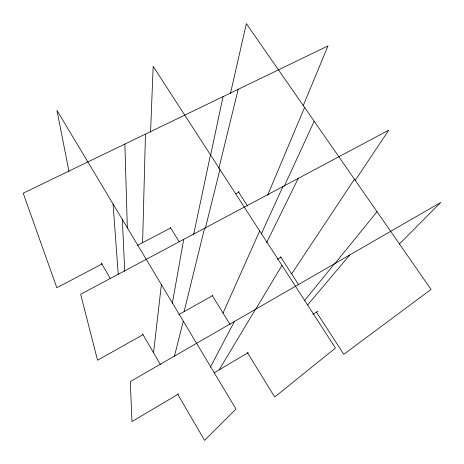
<?xml version="1.0" encoding="UTF-8"?>
<svg xmlns="http://www.w3.org/2000/svg" width="464" height="464" viewBox="0 0 464 464"><rect width="100%" height="100%" fill="white"/><g stroke="black" fill="none" stroke-linecap="round" stroke-linejoin="round"><path stroke-width="0.7" d="M142.605 242.684L145.464 134.113M150.556 132.118L153.172 66.323L335.46 348.041L274.705 397.016L247.358 352.57M153.555 352.75L161.379 284.589M172.283 303.508L183.727 239.372M193.581 234.761L210.465 154.866M210.586 155.388L223.039 96.634M230.417 93.571L246.367 23.647L431.039 289.437L343.795 354.316L316.349 311.994M218.846 168.449L238.189 89.314M184.092 311.622L204.56 228.276M205.337 228.288L219.936 169.505M174.406 356.294L183.321 321.192M303.282 105.456L328.019 45.913L23.2 193.186L56.834 287.738L102.283 263.865M267.635 195.216L304.57 107.416M223.056 313.067L259.689 230.939M261.273 233.984L282.947 186.528M284.264 186.221L314.18 121.249M266.597 242.718L298.23 178.391M210.337 367.233L234.424 321.488M219.141 369.872L255.444 309.36M255.542 309.471L282.002 265.42M291.641 273.899L354.455 179.214M355.001 180.705L388.751 130.181L80.666 294.257L97.527 360.232L143.022 334.683M304.773 300.37L334.428 263.784M334.556 264.045L377.035 211.712M307.586 305.022L349.81 254.91M399.394 244.018L440.8 202.403L130.309 381.57L131.967 421.573L178.669 393.872M214.159 372.824L248.298 352.582M312.927 314.25L317.91 311.298M178.808 314.592L212.831 295.487M277.344 259.26L281.12 257.143M137.489 245.369L170.868 227.836M235.463 193.906L239.308 191.887M238.247 191.574L247.654 206.074M280.511 256.731L298.7 284.786M170.497 227.638L179.185 241.767M212.274 295.539L230.069 324.464M101.216 262.885L110.304 278.493M142.599 333.941L160.48 364.634M177.608 394.046L204.578 440.353L235.979 409.033L56.95 110.38L68.985 171.413M113.059 203.974L118.268 274.56M122.351 219.478L124.723 271.37M124.874 144.066L127.339 227.94"/></g></svg>
